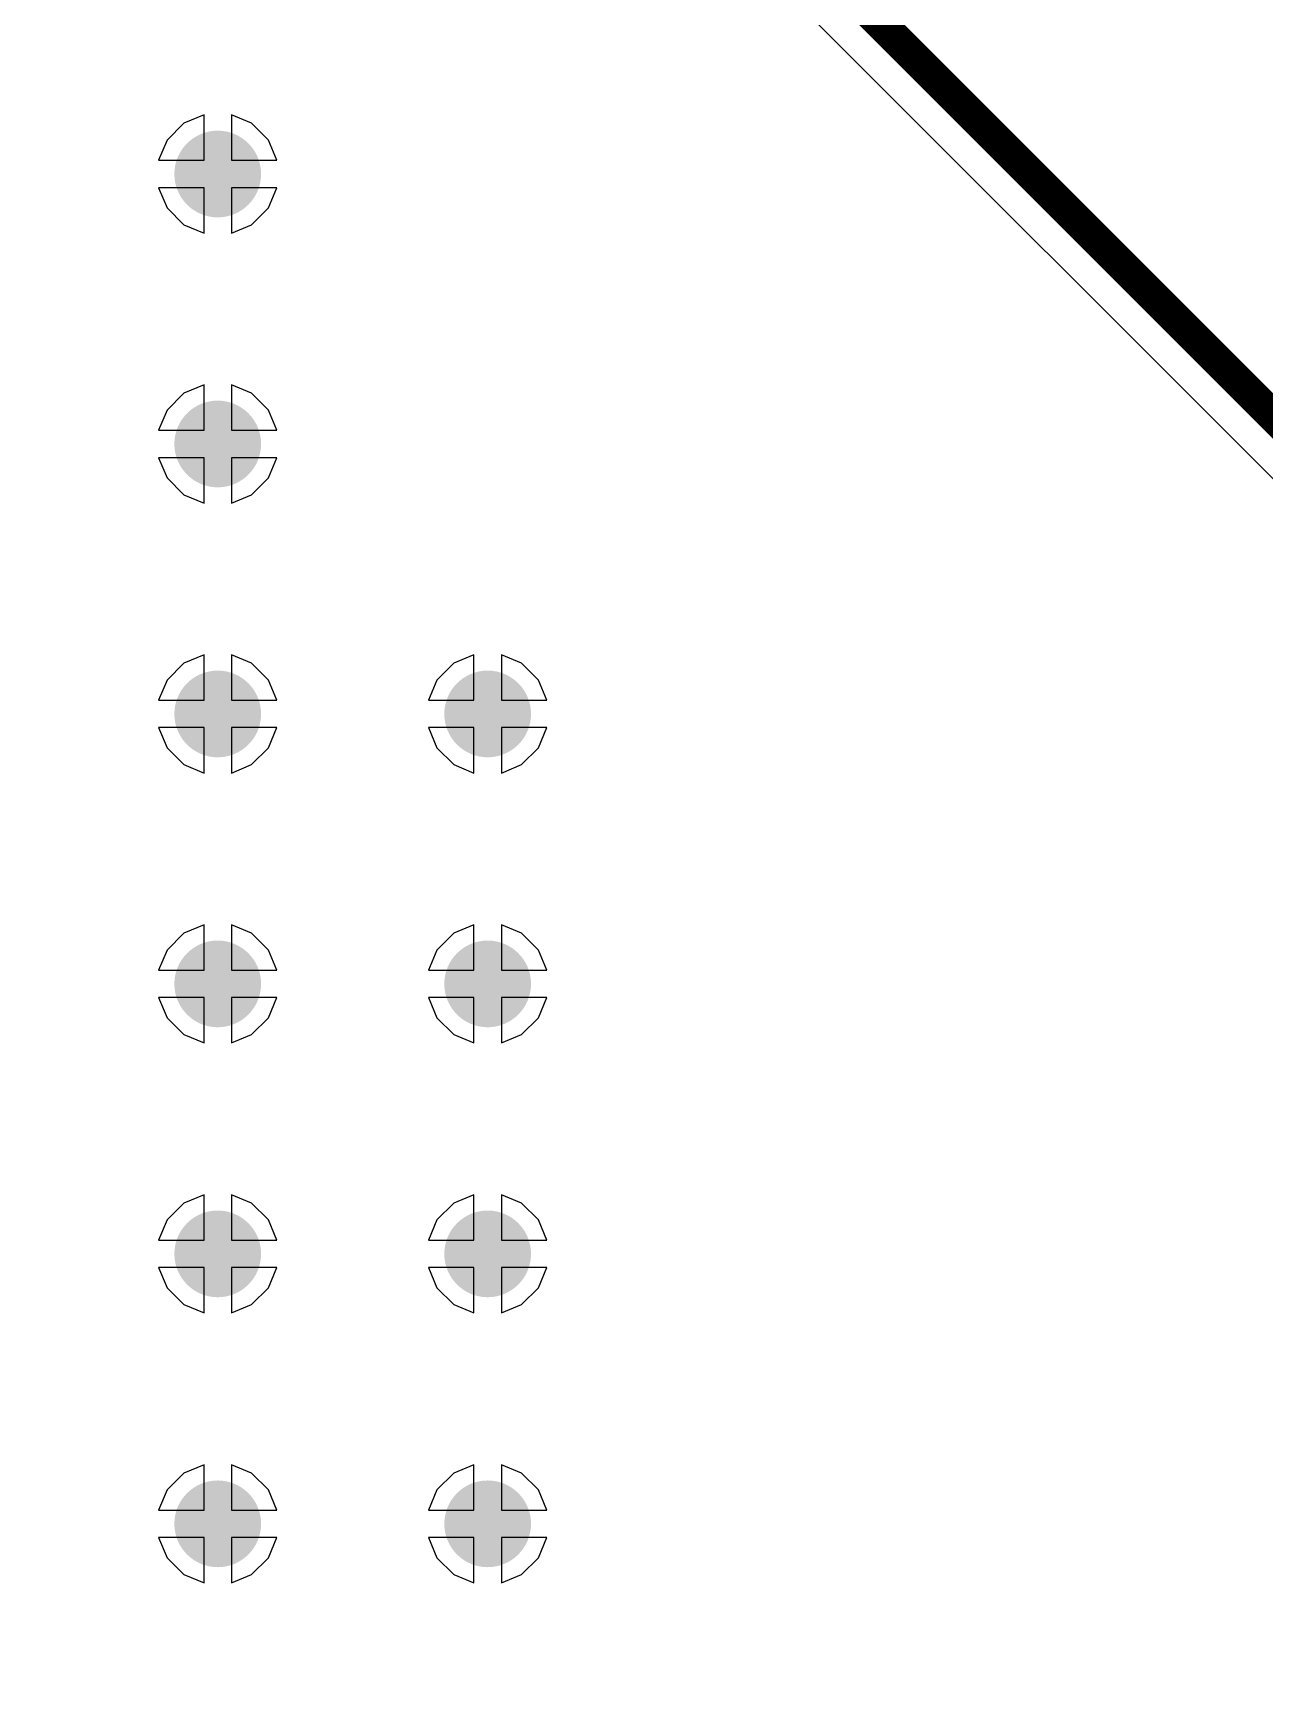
# Model space of a CAD drawing. Header units: inches. Extents: x -0.01 to 4.3, y -0.01 to 7.88.
# Drawn here: x 2.984 to 3.433, y 0.625 to 1.232 of the extents above; entities that cross this region are included whole.
import ezdxf

# ---------------------------------------------------------------- set-up
doc = ezdxf.new("R2010")
doc.units = ezdxf.units.IN
doc.header["$MEASUREMENT"] = 0
for name, color, linetype in [('Bottom Layer', 5, 'Continuous'), ('Bottom Solder', 6, 'Continuous'), ('Top Layer', 1, 'Continuous'), ('Top Solder', 216, 'Continuous'), ('Via Holes', 16, 'Continuous')]:
    doc.layers.add(name, color=color, linetype=linetype)

msp = doc.modelspace()

# ---------------------------------------------------------------- hatches: boundary and pattern name
at = {"layer": 'Bottom Layer'}
h = msp.add_hatch(color=5, dxfattribs=at)
edge = h.paths.add_edge_path()
edge.add_arc((3.05118, 1.1811), 0.01181, 0, 360)
h = msp.add_hatch(color=5, dxfattribs=at)
edge = h.paths.add_edge_path()
edge.add_arc((3.05118, 1.08268), 0.01181, 0, 360)
h = msp.add_hatch(color=5, dxfattribs=at)
edge = h.paths.add_edge_path()
edge.add_arc((3.05118, 0.98425), 0.01181, 0, 360)
h = msp.add_hatch(color=5, dxfattribs=at)
edge = h.paths.add_edge_path()
edge.add_arc((3.14961, 0.98425), 0.01181, 0, 360)
h = msp.add_hatch(color=5, dxfattribs=at)
edge = h.paths.add_edge_path()
edge.add_arc((3.05118, 0.88583), 0.01181, 0, 360)
h = msp.add_hatch(color=5, dxfattribs=at)
edge = h.paths.add_edge_path()
edge.add_arc((3.14961, 0.88583), 0.01181, 0, 360)
h = msp.add_hatch(color=5, dxfattribs=at)
edge = h.paths.add_edge_path()
edge.add_arc((3.05118, 0.7874), 0.01181, 0, 360)
h = msp.add_hatch(color=5, dxfattribs=at)
edge = h.paths.add_edge_path()
edge.add_arc((3.14961, 0.7874), 0.01181, 0, 360)
h = msp.add_hatch(color=5, dxfattribs=at)
edge = h.paths.add_edge_path()
edge.add_arc((3.05118, 0.68898), 0.01181, 0, 360)
h = msp.add_hatch(color=5, dxfattribs=at)
edge = h.paths.add_edge_path()
edge.add_arc((3.14961, 0.68898), 0.01181, 0, 360)
at = {"layer": 'Bottom Solder'}
h = msp.add_hatch(color=6, dxfattribs=at)
edge = h.paths.add_edge_path()
edge.add_arc((3.05118, 1.1811), 0.01581, 0, 360)
h = msp.add_hatch(color=6, dxfattribs=at)
edge = h.paths.add_edge_path()
edge.add_arc((3.05118, 1.08268), 0.01581, 0, 360)
h = msp.add_hatch(color=6, dxfattribs=at)
edge = h.paths.add_edge_path()
edge.add_arc((3.05118, 0.98425), 0.01581, 0, 360)
h = msp.add_hatch(color=6, dxfattribs=at)
edge = h.paths.add_edge_path()
edge.add_arc((3.14961, 0.98425), 0.01581, 0, 360)
h = msp.add_hatch(color=6, dxfattribs=at)
edge = h.paths.add_edge_path()
edge.add_arc((3.05118, 0.88583), 0.01581, 0, 360)
h = msp.add_hatch(color=6, dxfattribs=at)
edge = h.paths.add_edge_path()
edge.add_arc((3.14961, 0.88583), 0.01581, 0, 360)
h = msp.add_hatch(color=6, dxfattribs=at)
edge = h.paths.add_edge_path()
edge.add_arc((3.05118, 0.7874), 0.01581, 0, 360)
h = msp.add_hatch(color=6, dxfattribs=at)
edge = h.paths.add_edge_path()
edge.add_arc((3.14961, 0.7874), 0.01581, 0, 360)
h = msp.add_hatch(color=6, dxfattribs=at)
edge = h.paths.add_edge_path()
edge.add_arc((3.05118, 0.68898), 0.01581, 0, 360)
h = msp.add_hatch(color=6, dxfattribs=at)
edge = h.paths.add_edge_path()
edge.add_arc((3.14961, 0.68898), 0.01581, 0, 360)
at = {"layer": 'Top Layer'}
h = msp.add_hatch(color=1, dxfattribs=at)
edge = h.paths.add_edge_path()
edge.add_arc((3.05118, 1.1811), 0.01181, 0, 360)
h = msp.add_hatch(color=1, dxfattribs=at)
edge = h.paths.add_edge_path()
edge.add_arc((3.05118, 1.08268), 0.01181, 0, 360)
h = msp.add_hatch(color=1, dxfattribs=at)
edge = h.paths.add_edge_path()
edge.add_arc((3.05118, 0.98425), 0.01181, 0, 360)
h = msp.add_hatch(color=1, dxfattribs=at)
edge = h.paths.add_edge_path()
edge.add_arc((3.14961, 0.98425), 0.01181, 0, 360)
h = msp.add_hatch(color=1, dxfattribs=at)
edge = h.paths.add_edge_path()
edge.add_arc((3.05118, 0.88583), 0.01181, 0, 360)
h = msp.add_hatch(color=1, dxfattribs=at)
edge = h.paths.add_edge_path()
edge.add_arc((3.14961, 0.88583), 0.01181, 0, 360)
h = msp.add_hatch(color=1, dxfattribs=at)
edge = h.paths.add_edge_path()
edge.add_arc((3.05118, 0.7874), 0.01181, 0, 360)
h = msp.add_hatch(color=1, dxfattribs=at)
edge = h.paths.add_edge_path()
edge.add_arc((3.14961, 0.7874), 0.01181, 0, 360)
h = msp.add_hatch(color=1, dxfattribs=at)
edge = h.paths.add_edge_path()
edge.add_arc((3.05118, 0.68898), 0.01181, 0, 360)
h = msp.add_hatch(color=1, dxfattribs=at)
edge = h.paths.add_edge_path()
edge.add_arc((3.14961, 0.68898), 0.01181, 0, 360)
at = {"layer": 'Top Solder'}
h = msp.add_hatch(color=216, dxfattribs=at)
edge = h.paths.add_edge_path()
edge.add_arc((3.05118, 1.1811), 0.01581, 0, 360)
h = msp.add_hatch(color=216, dxfattribs=at)
edge = h.paths.add_edge_path()
edge.add_arc((3.05118, 1.08268), 0.01581, 0, 360)
h = msp.add_hatch(color=216, dxfattribs=at)
edge = h.paths.add_edge_path()
edge.add_arc((3.05118, 0.98425), 0.01581, 0, 360)
h = msp.add_hatch(color=216, dxfattribs=at)
edge = h.paths.add_edge_path()
edge.add_arc((3.14961, 0.98425), 0.01581, 0, 360)
h = msp.add_hatch(color=216, dxfattribs=at)
edge = h.paths.add_edge_path()
edge.add_arc((3.05118, 0.88583), 0.01581, 0, 360)
h = msp.add_hatch(color=216, dxfattribs=at)
edge = h.paths.add_edge_path()
edge.add_arc((3.14961, 0.88583), 0.01581, 0, 360)
h = msp.add_hatch(color=216, dxfattribs=at)
edge = h.paths.add_edge_path()
edge.add_arc((3.05118, 0.7874), 0.01581, 0, 360)
h = msp.add_hatch(color=216, dxfattribs=at)
edge = h.paths.add_edge_path()
edge.add_arc((3.14961, 0.7874), 0.01581, 0, 360)
h = msp.add_hatch(color=216, dxfattribs=at)
edge = h.paths.add_edge_path()
edge.add_arc((3.05118, 0.68898), 0.01581, 0, 360)
h = msp.add_hatch(color=216, dxfattribs=at)
edge = h.paths.add_edge_path()
edge.add_arc((3.14961, 0.68898), 0.01581, 0, 360)
at = {"layer": 'Via Holes'}
h = msp.add_hatch(color=7, dxfattribs=at)
edge = h.paths.add_edge_path()
edge.add_arc((3.05118, 1.1811), 0.00591, 0, 360)
h = msp.add_hatch(color=7, dxfattribs=at)
edge = h.paths.add_edge_path()
edge.add_arc((3.05118, 1.08268), 0.00591, 0, 360)
h = msp.add_hatch(color=7, dxfattribs=at)
edge = h.paths.add_edge_path()
edge.add_arc((3.05118, 0.98425), 0.00591, 0, 360)
h = msp.add_hatch(color=7, dxfattribs=at)
edge = h.paths.add_edge_path()
edge.add_arc((3.14961, 0.98425), 0.00591, 0, 360)
h = msp.add_hatch(color=7, dxfattribs=at)
edge = h.paths.add_edge_path()
edge.add_arc((3.05118, 0.88583), 0.00591, 0, 360)
h = msp.add_hatch(color=7, dxfattribs=at)
edge = h.paths.add_edge_path()
edge.add_arc((3.14961, 0.88583), 0.00591, 0, 360)
h = msp.add_hatch(color=7, dxfattribs=at)
edge = h.paths.add_edge_path()
edge.add_arc((3.05118, 0.7874), 0.00591, 0, 360)
h = msp.add_hatch(color=7, dxfattribs=at)
edge = h.paths.add_edge_path()
edge.add_arc((3.14961, 0.7874), 0.00591, 0, 360)
h = msp.add_hatch(color=7, dxfattribs=at)
edge = h.paths.add_edge_path()
edge.add_arc((3.05118, 0.68898), 0.00591, 0, 360)
h = msp.add_hatch(color=7, dxfattribs=at)
edge = h.paths.add_edge_path()
edge.add_arc((3.14961, 0.68898), 0.00591, 0, 360)

# ---------------------------------------------------------------- linework, layer by layer
at = {"layer": 'Bottom Layer'}
for p, q in [((3.03883, 1.19959), (3.03269, 1.19346)), ((3.04618, 1.20264), (3.03883, 1.19959)), ((3.04618, 1.1861), (3.04618, 1.20264)), ((3.06354, 1.19959), (3.05618, 1.20264)), ((3.05618, 1.20264), (3.05618, 1.1861)), ((3.06967, 1.19346), (3.06354, 1.19959)), ((3.03269, 1.19346), (3.02964, 1.1861)), ((3.07272, 1.1861), (3.06967, 1.19346)), ((3.02964, 1.1861), (3.04618, 1.1861)), ((3.05618, 1.1861), (3.07272, 1.1861)), ((3.04618, 1.1761), (3.02964, 1.1761)), ((3.02964, 1.1761), (3.03269, 1.16875)), ((3.04618, 1.15957), (3.04618, 1.1761)), ((3.07272, 1.1761), (3.05618, 1.1761)), ((3.05618, 1.1761), (3.05618, 1.15957)), ((3.06967, 1.16875), (3.07272, 1.1761)), ((3.03269, 1.16875), (3.03883, 1.16261)), ((3.06354, 1.16261), (3.06967, 1.16875)), ((3.03883, 1.16261), (3.04618, 1.15957)), ((3.05618, 1.15957), (3.06354, 1.16261)), ((3.03883, 1.10117), (3.03269, 1.09503)), ((3.04618, 1.10421), (3.03883, 1.10117)), ((3.04618, 1.08768), (3.04618, 1.10421)), ((3.06354, 1.10117), (3.05618, 1.10421)), ((3.05618, 1.10421), (3.05618, 1.08768)), ((3.06967, 1.09503), (3.06354, 1.10117)), ((3.03269, 1.09503), (3.02964, 1.08768)), ((3.07272, 1.08768), (3.06967, 1.09503)), ((3.02964, 1.08768), (3.04618, 1.08768)), ((3.05618, 1.08768), (3.07272, 1.08768)), ((3.04618, 1.07768), (3.02964, 1.07768)), ((3.02964, 1.07768), (3.03269, 1.07032)), ((3.04618, 1.06114), (3.04618, 1.07768)), ((3.07272, 1.07768), (3.05618, 1.07768)), ((3.05618, 1.07768), (3.05618, 1.06114)), ((3.06967, 1.07032), (3.07272, 1.07768)), ((3.03269, 1.07032), (3.03883, 1.06419)), ((3.06354, 1.06419), (3.06967, 1.07032)), ((3.03883, 1.06419), (3.04618, 1.06114)), ((3.05618, 1.06114), (3.06354, 1.06419)), ((3.04618, 1.00579), (3.03883, 1.00274)), ((3.04618, 0.98925), (3.04618, 1.00579)), ((3.06354, 1.00274), (3.05618, 1.00579)), ((3.05618, 1.00579), (3.05618, 0.98925)), ((3.14461, 1.00579), (3.13725, 1.00274)), ((3.14461, 0.98925), (3.14461, 1.00579)), ((3.16196, 1.00274), (3.15461, 1.00579)), ((3.15461, 1.00579), (3.15461, 0.98925)), ((3.03883, 1.00274), (3.03269, 0.99661)), ((3.06967, 0.99661), (3.06354, 1.00274)), ((3.13725, 1.00274), (3.13112, 0.99661)), ((3.1681, 0.99661), (3.16196, 1.00274)), ((3.03269, 0.99661), (3.02964, 0.98925)), ((3.07272, 0.98925), (3.06967, 0.99661)), ((3.13112, 0.99661), (3.12807, 0.98925)), ((3.17114, 0.98925), (3.1681, 0.99661)), ((3.02964, 0.98925), (3.04618, 0.98925)), ((3.05618, 0.98925), (3.07272, 0.98925)), ((3.12807, 0.98925), (3.14461, 0.98925)), ((3.15461, 0.98925), (3.17114, 0.98925)), ((3.04618, 0.97925), (3.02964, 0.97925)), ((3.02964, 0.97925), (3.03269, 0.9719)), ((3.04618, 0.96271), (3.04618, 0.97925)), ((3.07272, 0.97925), (3.05618, 0.97925)), ((3.05618, 0.97925), (3.05618, 0.96271)), ((3.06967, 0.9719), (3.07272, 0.97925)), ((3.14461, 0.97925), (3.12807, 0.97925)), ((3.12807, 0.97925), (3.13112, 0.9719)), ((3.14461, 0.96271), (3.14461, 0.97925)), ((3.17114, 0.97925), (3.15461, 0.97925)), ((3.15461, 0.97925), (3.15461, 0.96271)), ((3.1681, 0.9719), (3.17114, 0.97925)), ((3.03269, 0.9719), (3.03883, 0.96576)), ((3.06354, 0.96576), (3.06967, 0.9719)), ((3.13112, 0.9719), (3.13725, 0.96576)), ((3.16196, 0.96576), (3.1681, 0.9719)), ((3.03883, 0.96576), (3.04618, 0.96271)), ((3.05618, 0.96271), (3.06354, 0.96576)), ((3.13725, 0.96576), (3.14461, 0.96271)), ((3.15461, 0.96271), (3.16196, 0.96576)), ((3.04618, 0.90736), (3.03883, 0.90432)), ((3.04618, 0.89083), (3.04618, 0.90736)), ((3.06354, 0.90432), (3.05618, 0.90736)), ((3.05618, 0.90736), (3.05618, 0.89083)), ((3.14461, 0.90736), (3.13725, 0.90432)), ((3.14461, 0.89083), (3.14461, 0.90736)), ((3.16196, 0.90432), (3.15461, 0.90736)), ((3.15461, 0.90736), (3.15461, 0.89083)), ((3.03883, 0.90432), (3.03269, 0.89818)), ((3.06967, 0.89818), (3.06354, 0.90432)), ((3.13725, 0.90432), (3.13112, 0.89818)), ((3.1681, 0.89818), (3.16196, 0.90432)), ((3.03269, 0.89818), (3.02964, 0.89083)), ((3.07272, 0.89083), (3.06967, 0.89818)), ((3.13112, 0.89818), (3.12807, 0.89083)), ((3.17114, 0.89083), (3.1681, 0.89818)), ((3.02964, 0.89083), (3.04618, 0.89083)), ((3.05618, 0.89083), (3.07272, 0.89083)), ((3.12807, 0.89083), (3.14461, 0.89083)), ((3.15461, 0.89083), (3.17114, 0.89083)), ((3.04618, 0.88083), (3.02964, 0.88083)), ((3.02964, 0.88083), (3.03269, 0.87347)), ((3.04618, 0.86429), (3.04618, 0.88083)), ((3.07272, 0.88083), (3.05618, 0.88083)), ((3.05618, 0.88083), (3.05618, 0.86429)), ((3.06967, 0.87347), (3.07272, 0.88083)), ((3.14461, 0.88083), (3.12807, 0.88083)), ((3.12807, 0.88083), (3.13112, 0.87347)), ((3.14461, 0.86429), (3.14461, 0.88083)), ((3.17114, 0.88083), (3.15461, 0.88083)), ((3.15461, 0.88083), (3.15461, 0.86429)), ((3.1681, 0.87347), (3.17114, 0.88083)), ((3.03269, 0.87347), (3.03883, 0.86734)), ((3.06354, 0.86734), (3.06967, 0.87347)), ((3.13112, 0.87347), (3.13725, 0.86734)), ((3.16196, 0.86734), (3.1681, 0.87347)), ((3.03883, 0.86734), (3.04618, 0.86429)), ((3.05618, 0.86429), (3.06354, 0.86734)), ((3.13725, 0.86734), (3.14461, 0.86429)), ((3.15461, 0.86429), (3.16196, 0.86734)), ((3.04618, 0.80894), (3.03883, 0.80589)), ((3.04618, 0.7924), (3.04618, 0.80894)), ((3.06354, 0.80589), (3.05618, 0.80894)), ((3.05618, 0.80894), (3.05618, 0.7924)), ((3.14461, 0.80894), (3.13725, 0.80589)), ((3.14461, 0.7924), (3.14461, 0.80894)), ((3.16196, 0.80589), (3.15461, 0.80894)), ((3.15461, 0.80894), (3.15461, 0.7924)), ((3.03883, 0.80589), (3.03269, 0.79976)), ((3.06967, 0.79976), (3.06354, 0.80589)), ((3.13725, 0.80589), (3.13112, 0.79976)), ((3.1681, 0.79976), (3.16196, 0.80589)), ((3.03269, 0.79976), (3.02964, 0.7924)), ((3.07272, 0.7924), (3.06967, 0.79976)), ((3.13112, 0.79976), (3.12807, 0.7924)), ((3.17114, 0.7924), (3.1681, 0.79976)), ((3.02964, 0.7924), (3.04618, 0.7924)), ((3.05618, 0.7924), (3.07272, 0.7924)), ((3.12807, 0.7924), (3.14461, 0.7924)), ((3.15461, 0.7924), (3.17114, 0.7924)), ((3.04618, 0.7824), (3.02964, 0.7824)), ((3.02964, 0.7824), (3.03269, 0.77505)), ((3.04618, 0.76586), (3.04618, 0.7824)), ((3.07272, 0.7824), (3.05618, 0.7824)), ((3.05618, 0.7824), (3.05618, 0.76586)), ((3.06967, 0.77505), (3.07272, 0.7824)), ((3.14461, 0.7824), (3.12807, 0.7824)), ((3.12807, 0.7824), (3.13112, 0.77505)), ((3.14461, 0.76586), (3.14461, 0.7824)), ((3.17114, 0.7824), (3.15461, 0.7824)), ((3.15461, 0.7824), (3.15461, 0.76586)), ((3.1681, 0.77505), (3.17114, 0.7824)), ((3.03269, 0.77505), (3.03883, 0.76891)), ((3.06354, 0.76891), (3.06967, 0.77505)), ((3.13112, 0.77505), (3.13725, 0.76891)), ((3.16196, 0.76891), (3.1681, 0.77505)), ((3.03883, 0.76891), (3.04618, 0.76586)), ((3.05618, 0.76586), (3.06354, 0.76891)), ((3.13725, 0.76891), (3.14461, 0.76586)), ((3.15461, 0.76586), (3.16196, 0.76891)), ((3.03883, 0.70747), (3.03269, 0.70133)), ((3.04618, 0.71051), (3.03883, 0.70747)), ((3.04618, 0.69398), (3.04618, 0.71051)), ((3.06354, 0.70747), (3.05618, 0.71051)), ((3.05618, 0.71051), (3.05618, 0.69398)), ((3.06967, 0.70133), (3.06354, 0.70747)), ((3.13725, 0.70747), (3.13112, 0.70133)), ((3.14461, 0.71051), (3.13725, 0.70747)), ((3.14461, 0.69398), (3.14461, 0.71051)), ((3.16196, 0.70747), (3.15461, 0.71051)), ((3.15461, 0.71051), (3.15461, 0.69398)), ((3.1681, 0.70133), (3.16196, 0.70747)), ((3.03269, 0.70133), (3.02964, 0.69398)), ((3.07272, 0.69398), (3.06967, 0.70133)), ((3.13112, 0.70133), (3.12807, 0.69398)), ((3.17114, 0.69398), (3.1681, 0.70133)), ((3.02964, 0.69398), (3.04618, 0.69398)), ((3.05618, 0.69398), (3.07272, 0.69398)), ((3.12807, 0.69398), (3.14461, 0.69398)), ((3.15461, 0.69398), (3.17114, 0.69398)), ((3.04618, 0.68398), (3.02964, 0.68398)), ((3.02964, 0.68398), (3.03269, 0.67662)), ((3.04618, 0.66744), (3.04618, 0.68398)), ((3.07272, 0.68398), (3.05618, 0.68398)), ((3.05618, 0.68398), (3.05618, 0.66744)), ((3.06967, 0.67662), (3.07272, 0.68398)), ((3.14461, 0.68398), (3.12807, 0.68398)), ((3.12807, 0.68398), (3.13112, 0.67662)), ((3.14461, 0.66744), (3.14461, 0.68398)), ((3.17114, 0.68398), (3.15461, 0.68398)), ((3.15461, 0.68398), (3.15461, 0.66744)), ((3.1681, 0.67662), (3.17114, 0.68398)), ((3.03269, 0.67662), (3.03883, 0.67049)), ((3.06354, 0.67049), (3.06967, 0.67662)), ((3.13112, 0.67662), (3.13725, 0.67049)), ((3.16196, 0.67049), (3.1681, 0.67662)), ((3.03883, 0.67049), (3.04618, 0.66744)), ((3.05618, 0.66744), (3.06354, 0.67049)), ((3.13725, 0.67049), (3.14461, 0.66744)), ((3.15461, 0.66744), (3.16196, 0.67049))]:
    msp.add_line(p, q, dxfattribs=at)
at = {"layer": 'Top Layer'}
for p, q in [((2.56656, 1.93934), (4.12366, 0.38224)), ((3.03883, 1.19959), (3.03269, 1.19346)), ((3.04618, 1.20264), (3.03883, 1.19959)), ((3.04618, 1.1861), (3.04618, 1.20264)), ((3.06354, 1.19959), (3.05618, 1.20264)), ((3.05618, 1.20264), (3.05618, 1.1861)), ((3.06967, 1.19346), (3.06354, 1.19959)), ((3.03269, 1.19346), (3.02964, 1.1861)), ((3.07272, 1.1861), (3.06967, 1.19346)), ((3.02964, 1.1861), (3.04618, 1.1861)), ((3.05618, 1.1861), (3.07272, 1.1861)), ((3.04618, 1.1761), (3.02964, 1.1761)), ((3.02964, 1.1761), (3.03269, 1.16875)), ((3.04618, 1.15957), (3.04618, 1.1761)), ((3.07272, 1.1761), (3.05618, 1.1761)), ((3.05618, 1.1761), (3.05618, 1.15957)), ((3.06967, 1.16875), (3.07272, 1.1761)), ((3.03269, 1.16875), (3.03883, 1.16261)), ((3.06354, 1.16261), (3.06967, 1.16875)), ((3.03883, 1.16261), (3.04618, 1.15957)), ((3.05618, 1.15957), (3.06354, 1.16261)), ((3.03883, 1.10117), (3.03269, 1.09503)), ((3.04618, 1.10421), (3.03883, 1.10117)), ((3.04618, 1.08768), (3.04618, 1.10421)), ((3.06354, 1.10117), (3.05618, 1.10421)), ((3.05618, 1.10421), (3.05618, 1.08768)), ((3.06967, 1.09503), (3.06354, 1.10117)), ((3.03269, 1.09503), (3.02964, 1.08768)), ((3.07272, 1.08768), (3.06967, 1.09503)), ((3.02964, 1.08768), (3.04618, 1.08768)), ((3.05618, 1.08768), (3.07272, 1.08768)), ((3.04618, 1.07768), (3.02964, 1.07768)), ((3.02964, 1.07768), (3.03269, 1.07032)), ((3.04618, 1.06114), (3.04618, 1.07768)), ((3.07272, 1.07768), (3.05618, 1.07768)), ((3.05618, 1.07768), (3.05618, 1.06114)), ((3.06967, 1.07032), (3.07272, 1.07768)), ((3.03269, 1.07032), (3.03883, 1.06419)), ((3.06354, 1.06419), (3.06967, 1.07032)), ((3.03883, 1.06419), (3.04618, 1.06114)), ((3.05618, 1.06114), (3.06354, 1.06419)), ((3.04618, 1.00579), (3.03883, 1.00274)), ((3.04618, 0.98925), (3.04618, 1.00579)), ((3.06354, 1.00274), (3.05618, 1.00579)), ((3.05618, 1.00579), (3.05618, 0.98925)), ((3.14461, 1.00579), (3.13725, 1.00274)), ((3.14461, 0.98925), (3.14461, 1.00579)), ((3.16196, 1.00274), (3.15461, 1.00579)), ((3.15461, 1.00579), (3.15461, 0.98925)), ((3.03883, 1.00274), (3.03269, 0.99661)), ((3.06967, 0.99661), (3.06354, 1.00274)), ((3.13725, 1.00274), (3.13112, 0.99661)), ((3.1681, 0.99661), (3.16196, 1.00274)), ((3.03269, 0.99661), (3.02964, 0.98925)), ((3.07272, 0.98925), (3.06967, 0.99661)), ((3.13112, 0.99661), (3.12807, 0.98925)), ((3.17114, 0.98925), (3.1681, 0.99661)), ((3.02964, 0.98925), (3.04618, 0.98925)), ((3.05618, 0.98925), (3.07272, 0.98925)), ((3.12807, 0.98925), (3.14461, 0.98925)), ((3.15461, 0.98925), (3.17114, 0.98925)), ((3.04618, 0.97925), (3.02964, 0.97925)), ((3.02964, 0.97925), (3.03269, 0.9719)), ((3.04618, 0.96271), (3.04618, 0.97925)), ((3.07272, 0.97925), (3.05618, 0.97925)), ((3.05618, 0.97925), (3.05618, 0.96271)), ((3.06967, 0.9719), (3.07272, 0.97925)), ((3.14461, 0.97925), (3.12807, 0.97925)), ((3.12807, 0.97925), (3.13112, 0.9719)), ((3.14461, 0.96271), (3.14461, 0.97925)), ((3.17114, 0.97925), (3.15461, 0.97925)), ((3.15461, 0.97925), (3.15461, 0.96271)), ((3.1681, 0.9719), (3.17114, 0.97925)), ((3.03269, 0.9719), (3.03883, 0.96576)), ((3.06354, 0.96576), (3.06967, 0.9719)), ((3.13112, 0.9719), (3.13725, 0.96576)), ((3.16196, 0.96576), (3.1681, 0.9719)), ((3.03883, 0.96576), (3.04618, 0.96271)), ((3.05618, 0.96271), (3.06354, 0.96576)), ((3.13725, 0.96576), (3.14461, 0.96271)), ((3.15461, 0.96271), (3.16196, 0.96576)), ((3.04618, 0.90736), (3.03883, 0.90432)), ((3.04618, 0.89083), (3.04618, 0.90736)), ((3.06354, 0.90432), (3.05618, 0.90736)), ((3.05618, 0.90736), (3.05618, 0.89083)), ((3.14461, 0.90736), (3.13725, 0.90432)), ((3.14461, 0.89083), (3.14461, 0.90736)), ((3.16196, 0.90432), (3.15461, 0.90736)), ((3.15461, 0.90736), (3.15461, 0.89083)), ((3.03883, 0.90432), (3.03269, 0.89818)), ((3.06967, 0.89818), (3.06354, 0.90432)), ((3.13725, 0.90432), (3.13112, 0.89818)), ((3.1681, 0.89818), (3.16196, 0.90432)), ((3.03269, 0.89818), (3.02964, 0.89083)), ((3.07272, 0.89083), (3.06967, 0.89818)), ((3.13112, 0.89818), (3.12807, 0.89083)), ((3.17114, 0.89083), (3.1681, 0.89818)), ((3.02964, 0.89083), (3.04618, 0.89083)), ((3.05618, 0.89083), (3.07272, 0.89083)), ((3.12807, 0.89083), (3.14461, 0.89083)), ((3.15461, 0.89083), (3.17114, 0.89083)), ((3.04618, 0.88083), (3.02964, 0.88083)), ((3.02964, 0.88083), (3.03269, 0.87347)), ((3.04618, 0.86429), (3.04618, 0.88083)), ((3.07272, 0.88083), (3.05618, 0.88083)), ((3.05618, 0.88083), (3.05618, 0.86429)), ((3.06967, 0.87347), (3.07272, 0.88083)), ((3.14461, 0.88083), (3.12807, 0.88083)), ((3.12807, 0.88083), (3.13112, 0.87347)), ((3.14461, 0.86429), (3.14461, 0.88083)), ((3.17114, 0.88083), (3.15461, 0.88083)), ((3.15461, 0.88083), (3.15461, 0.86429)), ((3.1681, 0.87347), (3.17114, 0.88083)), ((3.03269, 0.87347), (3.03883, 0.86734)), ((3.06354, 0.86734), (3.06967, 0.87347)), ((3.13112, 0.87347), (3.13725, 0.86734)), ((3.16196, 0.86734), (3.1681, 0.87347)), ((3.03883, 0.86734), (3.04618, 0.86429)), ((3.05618, 0.86429), (3.06354, 0.86734)), ((3.13725, 0.86734), (3.14461, 0.86429)), ((3.15461, 0.86429), (3.16196, 0.86734)), ((3.04618, 0.80894), (3.03883, 0.80589)), ((3.04618, 0.7924), (3.04618, 0.80894)), ((3.06354, 0.80589), (3.05618, 0.80894)), ((3.05618, 0.80894), (3.05618, 0.7924)), ((3.14461, 0.80894), (3.13725, 0.80589)), ((3.14461, 0.7924), (3.14461, 0.80894)), ((3.16196, 0.80589), (3.15461, 0.80894)), ((3.15461, 0.80894), (3.15461, 0.7924)), ((3.03883, 0.80589), (3.03269, 0.79976)), ((3.06967, 0.79976), (3.06354, 0.80589)), ((3.13725, 0.80589), (3.13112, 0.79976)), ((3.1681, 0.79976), (3.16196, 0.80589)), ((3.03269, 0.79976), (3.02964, 0.7924)), ((3.07272, 0.7924), (3.06967, 0.79976)), ((3.13112, 0.79976), (3.12807, 0.7924)), ((3.17114, 0.7924), (3.1681, 0.79976)), ((3.02964, 0.7924), (3.04618, 0.7924)), ((3.05618, 0.7924), (3.07272, 0.7924)), ((3.12807, 0.7924), (3.14461, 0.7924)), ((3.15461, 0.7924), (3.17114, 0.7924)), ((3.04618, 0.7824), (3.02964, 0.7824)), ((3.02964, 0.7824), (3.03269, 0.77505)), ((3.04618, 0.76586), (3.04618, 0.7824)), ((3.07272, 0.7824), (3.05618, 0.7824)), ((3.05618, 0.7824), (3.05618, 0.76586)), ((3.06967, 0.77505), (3.07272, 0.7824)), ((3.14461, 0.7824), (3.12807, 0.7824)), ((3.12807, 0.7824), (3.13112, 0.77505)), ((3.14461, 0.76586), (3.14461, 0.7824)), ((3.17114, 0.7824), (3.15461, 0.7824)), ((3.15461, 0.7824), (3.15461, 0.76586)), ((3.1681, 0.77505), (3.17114, 0.7824)), ((3.03269, 0.77505), (3.03883, 0.76891)), ((3.06354, 0.76891), (3.06967, 0.77505)), ((3.13112, 0.77505), (3.13725, 0.76891)), ((3.16196, 0.76891), (3.1681, 0.77505)), ((3.03883, 0.76891), (3.04618, 0.76586)), ((3.05618, 0.76586), (3.06354, 0.76891)), ((3.13725, 0.76891), (3.14461, 0.76586)), ((3.15461, 0.76586), (3.16196, 0.76891)), ((3.03883, 0.70747), (3.03269, 0.70133)), ((3.04618, 0.71051), (3.03883, 0.70747)), ((3.04618, 0.69398), (3.04618, 0.71051)), ((3.06354, 0.70747), (3.05618, 0.71051)), ((3.05618, 0.71051), (3.05618, 0.69398)), ((3.06967, 0.70133), (3.06354, 0.70747)), ((3.13725, 0.70747), (3.13112, 0.70133)), ((3.14461, 0.71051), (3.13725, 0.70747)), ((3.14461, 0.69398), (3.14461, 0.71051)), ((3.16196, 0.70747), (3.15461, 0.71051)), ((3.15461, 0.71051), (3.15461, 0.69398)), ((3.1681, 0.70133), (3.16196, 0.70747)), ((3.03269, 0.70133), (3.02964, 0.69398)), ((3.07272, 0.69398), (3.06967, 0.70133)), ((3.13112, 0.70133), (3.12807, 0.69398)), ((3.17114, 0.69398), (3.1681, 0.70133)), ((3.02964, 0.69398), (3.04618, 0.69398)), ((3.05618, 0.69398), (3.07272, 0.69398)), ((3.12807, 0.69398), (3.14461, 0.69398)), ((3.15461, 0.69398), (3.17114, 0.69398)), ((3.04618, 0.68398), (3.02964, 0.68398)), ((3.02964, 0.68398), (3.03269, 0.67662)), ((3.04618, 0.66744), (3.04618, 0.68398)), ((3.07272, 0.68398), (3.05618, 0.68398)), ((3.05618, 0.68398), (3.05618, 0.66744)), ((3.06967, 0.67662), (3.07272, 0.68398)), ((3.14461, 0.68398), (3.12807, 0.68398)), ((3.12807, 0.68398), (3.13112, 0.67662)), ((3.14461, 0.66744), (3.14461, 0.68398)), ((3.17114, 0.68398), (3.15461, 0.68398)), ((3.15461, 0.68398), (3.15461, 0.66744)), ((3.1681, 0.67662), (3.17114, 0.68398)), ((3.03269, 0.67662), (3.03883, 0.67049)), ((3.06354, 0.67049), (3.06967, 0.67662)), ((3.13112, 0.67662), (3.13725, 0.67049)), ((3.16196, 0.67049), (3.1681, 0.67662)), ((3.03883, 0.67049), (3.04618, 0.66744)), ((3.05618, 0.66744), (3.06354, 0.67049)), ((3.13725, 0.67049), (3.14461, 0.66744)), ((3.15461, 0.66744), (3.16196, 0.67049))]:
    msp.add_line(p, q, dxfattribs=at)
msp.add_lwpolyline([(2.57803, 1.9508, 0.01181, 0.01181, 0), (4.13513, 0.39371, 0.01181, 0.01181, 0)], format="xyseb", dxfattribs=at)

doc.saveas('drawing.dxf')
